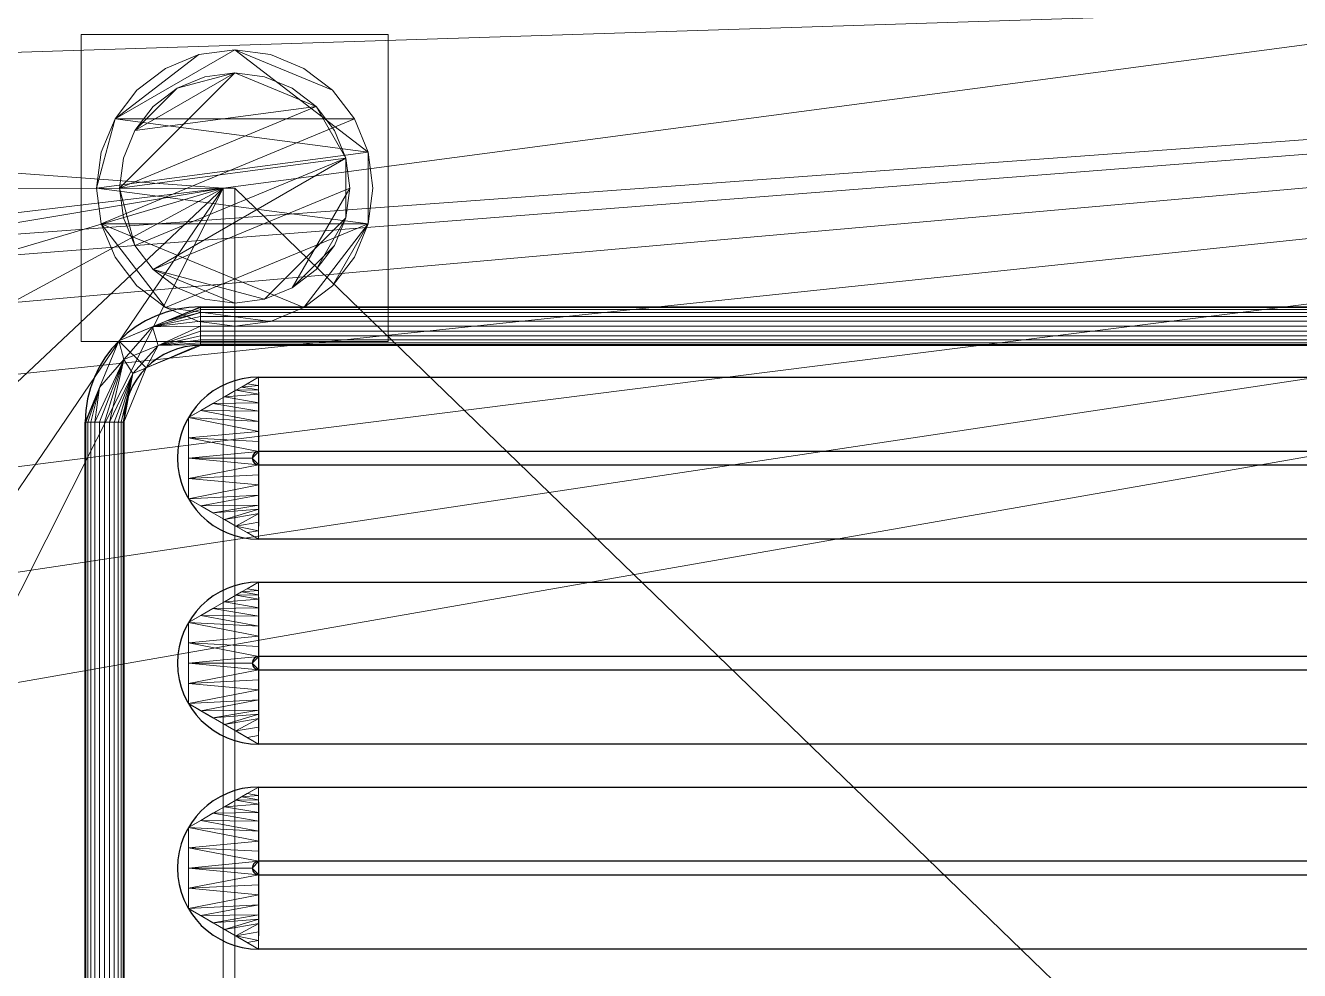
# Model space of a CAD drawing. Header units: millimetres. Extents: x -1 to 1801, y -701 to 1.
# Drawn here: x 1137.2 to 1303.2, y -186.5 to -63.3 of the extents above; entities that cross this region are included whole.
import ezdxf

# ---------------------------------------------------------------- set-up
doc = ezdxf.new("R2010")
doc.units = ezdxf.units.MM
for name, color, linetype in [('IQ_200_3D', 1, 'Continuous'), ('IQ_204_2D', 7, 'Continuous'), ('IQ_204_3D', 7, 'Continuous')]:
    doc.layers.add(name, color=color, linetype=linetype)

msp = doc.modelspace()

# ---------------------------------------------------------------- linework, layer by layer
at = {"layer": 'IQ_204_2D'}
for p, q in [((1160.04, -100), (1734, -100)), ((1734, -105), (1160.04, -105)), ((1167.62, -109.14), (1726.52, -109.14)), ((1145.04, -605), (1145.04, -115)), ((1150.04, -115), (1150.04, -605)), ((1726.56, -118.82), (1167.66, -118.82)), ((1167.66, -120.58), (1726.56, -120.58)), ((1726.52, -130.26), (1167.62, -130.26)), ((1167.62, -135.84), (1726.52, -135.84)), ((1726.56, -145.52), (1167.66, -145.52)), ((1167.66, -147.28), (1726.56, -147.28)), ((1726.52, -156.96), (1167.62, -156.96)), ((1167.62, -162.54), (1726.52, -162.54)), ((1726.56, -172.22), (1167.66, -172.22)), ((1167.66, -173.98), (1726.56, -173.98)), ((1726.52, -183.66), (1167.62, -183.66))]:
    msp.add_line(p, q, dxfattribs=at)
for centre, radius, end in [((1160.04, -115), 15, 180), ((1160.04, -115), 10, 180), ((1167.62, -119.7), 10.56, 270), ((1167.66, -119.7), 0.877, 270), ((1167.62, -146.4), 10.56, 270), ((1167.66, -146.4), 0.877, 270), ((1167.62, -173.1), 10.56, 270), ((1167.66, -173.1), 0.877, 270)]:
    msp.add_arc(centre, radius, 90, end, dxfattribs=at)

# ---------------------------------------------------------------- meshes
at = {"layer": 'IQ_200_3D', "lineweight": 18}
mesh = msp.add_polyface(dxfattribs=at)
corners = [(1800, 0, 850), (1800, -700, 850), (0, -700, 850), (0, 0, 850), (580, -550, 850), (580, -150, 850), (578.13, -135.76, 850), (572.63, -122.5, 850), (563.89, -111.11, 850), (552.5, -102.37, 850), (539.24, -96.87, 850), (525, -95, 850), (125, -95, 850), (110.76, -96.87, 850), (97.5, -102.37, 850), (86.11, -111.11, 850), (77.37, -122.5, 850), (71.87, -135.76, 850), (70, -150, 850), (70, -550, 850), (71.87, -564.24, 850), (77.37, -577.5, 850), (86.11, -588.89, 850), (97.5, -597.63, 850), (110.76, -603.13, 850), (125, -605, 850), (525, -605, 850), (539.24, -603.13, 850), (552.5, -597.63, 850), (563.89, -588.89, 850), (572.63, -577.5, 850), (578.13, -564.24, 850), (675, -95, 850), (660.76, -96.87, 850), (647.5, -102.37, 850), (636.11, -111.11, 850), (627.37, -122.5, 850), (621.87, -135.76, 850), (620, -150, 850), (620, -550, 850), (621.87, -564.24, 850), (627.37, -577.5, 850), (636.11, -588.89, 850), (647.5, -597.63, 850), (660.76, -603.13, 850), (675, -605, 850), (1075, -605, 850), (1089.24, -603.13, 850), (1102.5, -597.63, 850), (1113.89, -588.89, 850), (1122.63, -577.5, 850), (1128.13, -564.24, 850), (1130, -550, 850), (1130, -150, 850), (1128.13, -135.76, 850), (1122.63, -122.5, 850), (1113.89, -111.11, 850), (1102.5, -102.37, 850), (1089.24, -96.87, 850), (1075, -95, 850), (616, -100, 850), (615.45, -95.86, 850), (613.86, -92, 850), (611.31, -88.69, 850), (608, -86.14, 850), (604.14, -84.55, 850), (600, -84, 850), (595.86, -84.55, 850), (592, -86.14, 850), (588.69, -88.69, 850), (586.14, -92, 850), (584.55, -95.86, 850), (584, -100, 850), (584.55, -104.14, 850), (586.14, -108, 850), (588.69, -111.31, 850), (592, -113.86, 850), (595.86, -115.45, 850), (600, -116, 850), (604.14, -115.45, 850), (608, -113.86, 850), (611.31, -111.31, 850), (613.86, -108, 850), (615.45, -104.14, 850), (35.5, -664.5, 850), (1164.5, -664.5, 850), (1164.5, -84.5, 850), (1163, -84.5, 850), (1163, -663, 850), (37, -663, 850), (37, -84.5, 850), (35.5, -84.5, 850)]
mesh.append_faces([[corners[k] for k in face] for face in [(48, 88, 47), (86, 1, 85), (40, 4, 39), (28, 44, 27), (25, 89, 24), (22, 89, 21), (16, 90, 15)]], dxfattribs={"vtx0": -1, "vtx1": -1})
mesh.append_faces([[corners[k] for k in face] for face in [(37, 6, 78, 79), (65, 87, 59, 32)]], dxfattribs={"vtx0": -1, "vtx1": -1, "vtx3": -1})
mesh.append_faces([[corners[k] for k in face] for face in [(85, 1, 2, 84), (88, 48, 49), (87, 54, 55), (27, 44, 45, 26), (87, 3, 0), (37, 79, 80), (36, 81, 82), (6, 77, 78), (89, 25, 26, 88), (19, 89, 90, 18), (89, 19, 20), (7, 75, 76), (9, 70, 71, 8), (8, 72, 73), (90, 17, 18), (8, 71, 72)]], dxfattribs={"vtx0": -1, "vtx2": -1})
mesh.append_faces([[corners[k] for k in face] for face in [(87, 65, 66, 3), (3, 66, 67, 11)]], dxfattribs={"vtx0": -1, "vtx2": -1, "vtx3": -1})
mesh.append_faces([[corners[k] for k in face] for face in [(51, 52, 88), (49, 50, 88), (50, 51, 88), (53, 54, 87), (46, 47, 88), (56, 57, 87), (57, 58, 87), (58, 59, 87), (55, 56, 87), (60, 61, 35), (62, 63, 34), (83, 60, 35), (23, 24, 89), (22, 23, 89), (20, 21, 89), (16, 17, 90), (73, 74, 8), (67, 68, 11), (14, 15, 90), (12, 13, 3), (11, 12, 3), (90, 91, 3)]], dxfattribs={"vtx1": -1, "vtx2": -1})
mesh.append_faces([[corners[k] for k in face] for face in [(45, 46, 88, 26), (13, 14, 90, 3)]], dxfattribs={"vtx1": -1, "vtx2": -1, "vtx3": -1})
mesh.append_faces([[corners[k] for k in face] for face in [(52, 53, 87, 88), (43, 44, 28, 29), (42, 43, 29, 30), (40, 41, 31, 4), (37, 38, 5, 6), (36, 37, 80, 81), (41, 42, 30, 31), (34, 35, 61, 62), (86, 87, 0, 1), (32, 33, 64, 65), (33, 34, 63, 64), (82, 83, 35, 36), (38, 39, 4, 5), (6, 7, 76, 77), (91, 84, 2, 3), (74, 75, 7, 8), (69, 70, 9, 10), (68, 69, 10, 11)]], dxfattribs={"vtx1": -1, "vtx3": -1})
mesh = msp.add_polyface(dxfattribs=at)
corners = [(1800, -700, 900), (1800, -23, 900), (0, -23, 900), (0, -700, 900), (90, -35.11, 900), (1710, -35.11, 900), (1729.38, -37.66, 900), (1747.44, -45.15, 900), (1762.95, -57.05, 900), (1774.85, -72.56, 900), (1782.34, -90.62, 900), (1784.89, -110, 900), (1784.89, -610, 900), (1782.34, -629.38, 900), (1774.85, -647.44, 900), (1762.95, -662.95, 900), (1747.44, -674.85, 900), (1729.38, -682.34, 900), (1710, -684.89, 900), (90, -684.89, 900), (70.62, -682.34, 900), (52.56, -674.85, 900), (37.05, -662.95, 900), (25.15, -647.44, 900), (17.66, -629.38, 900), (15.11, -610, 900), (15.11, -110, 900), (17.66, -90.62, 900), (25.15, -72.56, 900), (37.05, -57.05, 900), (52.56, -45.15, 900), (70.62, -37.66, 900)]
mesh.append_faces([[corners[k] for k in face] for face in [(9, 1, 8), (14, 0, 13), (31, 2, 30), (28, 2, 27), (21, 3, 20), (23, 3, 22)]], dxfattribs={"vtx0": -1, "vtx1": -1})
mesh.append_faces([[corners[k] for k in face] for face in [(1, 9, 10), (1, 11, 12, 0), (0, 14, 15), (2, 31, 4, 1), (2, 28, 29), (3, 23, 24)]], dxfattribs={"vtx0": -1, "vtx2": -1})
mesh.append_faces([[corners[k] for k in face] for face in [(0, 17, 18, 19)]], dxfattribs={"vtx0": -1, "vtx3": -1})
mesh.append_faces([[corners[k] for k in face] for face in [(10, 11, 1), (5, 6, 1, 4), (7, 8, 1), (6, 7, 1), (12, 13, 0), (15, 16, 0), (16, 17, 0), (29, 30, 2), (26, 27, 2), (21, 22, 3), (24, 25, 3)]], dxfattribs={"vtx1": -1, "vtx2": -1})
mesh.append_faces([[corners[k] for k in face] for face in [(25, 26, 2, 3), (19, 20, 3, 0)]], dxfattribs={"vtx1": -1, "vtx3": -1})
mesh = msp.add_polyface(dxfattribs=at)
corners = [(1710, -48.39, 890), (90, -48.39, 890), (66.42, -53.08, 890), (46.44, -66.44, 890), (33.08, -86.42, 890), (28.39, -110, 890), (28.39, -610, 890), (33.08, -633.58, 890), (46.44, -653.56, 890), (66.42, -666.92, 890), (90, -671.61, 890), (1710, -671.61, 890), (1733.58, -666.92, 890), (1753.56, -653.56, 890), (1766.92, -633.58, 890), (1771.61, -610, 890), (1771.61, -110, 890), (1766.92, -86.42, 890), (1753.56, -66.44, 890), (1733.58, -53.08, 890), (580, -150, 890), (580, -550, 890), (578.13, -564.24, 890), (572.63, -577.5, 890), (563.89, -588.89, 890), (552.5, -597.63, 890), (539.24, -603.13, 890), (525, -605, 890), (125, -605, 890), (110.76, -603.13, 890), (97.5, -597.63, 890), (86.11, -588.89, 890), (77.37, -577.5, 890), (71.87, -564.24, 890), (70, -550, 890), (70, -150, 890), (71.87, -135.76, 890), (77.37, -122.5, 890), (86.11, -111.11, 890), (97.5, -102.37, 890), (110.76, -96.87, 890), (125, -95, 890), (525, -95, 890), (539.24, -96.87, 890), (552.5, -102.37, 890), (563.89, -111.11, 890), (572.63, -122.5, 890), (578.13, -135.76, 890), (620, -150, 890), (621.87, -135.76, 890), (627.37, -122.5, 890), (636.11, -111.11, 890), (647.5, -102.37, 890), (660.76, -96.87, 890), (675, -95, 890), (1075, -95, 890), (1089.24, -96.87, 890), (1102.5, -102.37, 890), (1113.89, -111.11, 890), (1122.63, -122.5, 890), (1128.13, -135.76, 890), (1130, -150, 890), (1130, -550, 890), (1128.13, -564.24, 890), (1122.63, -577.5, 890), (1113.89, -588.89, 890), (1102.5, -597.63, 890), (1089.24, -603.13, 890), (1075, -605, 890), (675, -605, 890), (660.76, -603.13, 890), (647.5, -597.63, 890), (636.11, -588.89, 890), (627.37, -577.5, 890), (621.87, -564.24, 890), (620, -550, 890), (584, -100, 890), (584.55, -95.86, 890), (586.14, -92, 890), (588.69, -88.69, 890), (592, -86.14, 890), (595.86, -84.55, 890), (600, -84, 890), (604.14, -84.55, 890), (608, -86.14, 890), (611.31, -88.69, 890), (613.86, -92, 890), (615.45, -95.86, 890), (616, -100, 890), (615.45, -104.14, 890), (613.86, -108, 890), (611.31, -111.31, 890), (608, -113.86, 890), (604.14, -115.45, 890), (600, -116, 890), (595.86, -115.45, 890), (592, -113.86, 890), (588.69, -111.31, 890), (586.14, -108, 890), (584.55, -104.14, 890)]
mesh.append_faces([[corners[k] for k in face] for face in [(66, 11, 65), (65, 11, 64), (16, 62, 15), (63, 11, 62), (74, 22, 73), (58, 0, 57), (0, 16, 19), (87, 52, 86), (33, 6, 32), (97, 46, 96), (77, 45, 76)]], dxfattribs={"vtx0": -1, "vtx1": -1})
mesh.append_faces([[corners[k] for k in face] for face in [(94, 47, 49, 93)]], dxfattribs={"vtx0": -1, "vtx1": -1, "vtx2": -1})
mesh.append_faces([[corners[k] for k in face] for face in [(15, 62, 11, 12), (55, 0, 82, 83)]], dxfattribs={"vtx0": -1, "vtx1": -1, "vtx3": -1})
mesh.append_faces([[corners[k] for k in face] for face in [(11, 63, 64), (11, 66, 67), (11, 67, 68), (23, 72, 73, 22), (20, 48, 49, 47), (92, 49, 50, 91), (0, 58, 59), (0, 55, 56), (51, 88, 89), (21, 75, 48, 20), (10, 28, 29), (96, 46, 47, 95), (72, 23, 24), (30, 9, 10, 29), (7, 30, 31, 6), (6, 31, 32), (6, 33, 34), (5, 35, 36), (5, 36, 37, 4), (45, 99, 76), (44, 78, 79), (2, 38, 39, 1), (4, 37, 38), (1, 40, 41), (1, 41, 42), (1, 39, 40)]], dxfattribs={"vtx0": -1, "vtx2": -1})
mesh.append_faces([[corners[k] for k in face] for face in [(0, 61, 62, 16)]], dxfattribs={"vtx0": -1, "vtx2": -1, "vtx3": -1})
mesh.append_faces([[corners[k] for k in face] for face in [(38, 2, 3, 4)]], dxfattribs={"vtx0": -1, "vtx3": -1})
mesh.append_faces([[corners[k] for k in face] for face in [(60, 61, 0), (59, 60, 0), (56, 57, 0), (89, 90, 51), (92, 93, 49), (94, 95, 47), (8, 9, 30, 7), (97, 98, 46), (0, 1, 82)]], dxfattribs={"vtx1": -1, "vtx2": -1})
mesh.append_faces([[corners[k] for k in face] for face in [(27, 28, 10, 69), (81, 82, 1, 42)]], dxfattribs={"vtx1": -1, "vtx2": -1, "vtx3": -1})
mesh.append_faces([[corners[k] for k in face] for face in [(69, 70, 26, 27), (70, 71, 25, 26), (68, 69, 10, 11), (74, 75, 21, 22), (71, 72, 24, 25), (52, 53, 85, 86), (54, 55, 83, 84), (53, 54, 84, 85), (50, 51, 90, 91), (87, 88, 51, 52), (34, 35, 5, 6), (98, 99, 45, 46), (80, 81, 42, 43), (77, 78, 44, 45), (79, 80, 43, 44)]], dxfattribs={"vtx1": -1, "vtx3": -1})
mesh.append_faces([[corners[k] for k in face] for face in [(13, 14, 15, 12)]], dxfattribs={"vtx2": -1})
mesh.append_faces([[corners[k] for k in face] for face in [(16, 17, 18, 19)]], dxfattribs={"vtx3": -1})
mesh = msp.add_polyface(dxfattribs=at)
corners = [(1144.5, -64.5, 850), (1144.5, -104.5, 850), (1184.5, -104.5, 850), (1184.5, -64.5, 850)]
mesh.append_faces([[corners[k] for k in face] for face in [(0, 1, 2, 3)]])
mesh = msp.add_polyface(dxfattribs=at)
corners = [(1184.5, -104.5, 75), (1144.5, -104.5, 75), (1144.5, -64.5, 75), (1184.5, -64.5, 75)]
mesh.append_faces([[corners[k] for k in face] for face in [(0, 1, 2, 3)]])
mesh = msp.add_polyface(dxfattribs=at)
corners = [(1184.5, -64.5, 850), (1184.5, -64.5, 75), (1144.5, -64.5, 75), (1144.5, -64.5, 850)]
mesh.append_faces([[corners[k] for k in face] for face in [(0, 1, 2, 3)]])
mesh = msp.add_polyface(dxfattribs=at)
corners = [(1144.5, -64.5, 850), (1144.5, -64.5, 75), (1144.5, -104.5, 75), (1144.5, -104.5, 850)]
mesh.append_faces([[corners[k] for k in face] for face in [(0, 1, 2, 3)]])
mesh = msp.add_polyface(dxfattribs=at)
corners = [(1184.5, -104.5, 850), (1184.5, -104.5, 75), (1184.5, -64.5, 75), (1184.5, -64.5, 850)]
mesh.append_faces([[corners[k] for k in face] for face in [(0, 1, 2, 3)]])
mesh = msp.add_polyface(dxfattribs=at)
corners = [(1146.5, -84.5, 5), (1147.11, -89.16, 5), (1148.91, -93.5, 5), (1151.77, -97.23, 5), (1155.5, -100.09, 5), (1159.84, -101.89, 5), (1164.5, -102.5, 5), (1169.16, -101.89, 5), (1173.5, -100.09, 5), (1177.23, -97.23, 5), (1180.09, -93.5, 5), (1181.89, -89.16, 5), (1182.5, -84.5, 5), (1181.89, -79.84, 5), (1180.09, -75.5, 5), (1177.23, -71.77, 5), (1173.5, -68.91, 5), (1169.16, -67.11, 5), (1164.5, -66.5, 5), (1159.84, -67.11, 5), (1155.5, -68.91, 5), (1151.77, -71.77, 5), (1148.91, -75.5, 5), (1147.11, -79.84, 5)]
mesh.append_faces([[corners[k] for k in face] for face in [(11, 8, 9, 10)]], dxfattribs={"vtx0": -1})
mesh.append_faces([[corners[k] for k in face] for face in [(4, 7, 8, 11), (11, 0, 1, 4), (13, 18, 19, 22)]], dxfattribs={"vtx0": -1, "vtx2": -1, "vtx3": -1})
mesh.append_faces([[corners[k] for k in face] for face in [(0, 11, 12, 13)]], dxfattribs={"vtx0": -1, "vtx3": -1})
mesh.append_faces([[corners[k] for k in face] for face in [(2, 3, 4, 1), (16, 17, 18, 15)]], dxfattribs={"vtx2": -1})
mesh.append_faces([[corners[k] for k in face] for face in [(13, 14, 15, 18), (22, 23, 0, 13)]], dxfattribs={"vtx2": -1, "vtx3": -1})
mesh.append_faces([[corners[k] for k in face] for face in [(4, 5, 6, 7), (19, 20, 21, 22)]], dxfattribs={"vtx3": -1})
mesh = msp.add_polyface(dxfattribs=at)
corners = [(1146.5, -84.5, 0), (1147.11, -79.84, 0), (1148.91, -75.5, 0), (1151.77, -71.77, 0), (1155.5, -68.91, 0), (1159.84, -67.11, 0), (1164.5, -66.5, 0), (1169.16, -67.11, 0), (1173.5, -68.91, 0), (1177.23, -71.77, 0), (1180.09, -75.5, 0), (1181.89, -79.84, 0), (1182.5, -84.5, 0), (1181.89, -89.16, 0), (1180.09, -93.5, 0), (1177.23, -97.23, 0), (1173.5, -100.09, 0), (1169.16, -101.89, 0), (1164.5, -102.5, 0), (1159.84, -101.89, 0), (1155.5, -100.09, 0), (1151.77, -97.23, 0), (1148.91, -93.5, 0), (1147.11, -89.16, 0)]
mesh.append_faces([[corners[k] for k in face] for face in [(2, 0, 1), (15, 13, 14), (13, 11, 12)]], dxfattribs={"vtx0": -1})
mesh.append_faces([[corners[k] for k in face] for face in [(16, 23, 13, 15)]], dxfattribs={"vtx0": -1, "vtx1": -1, "vtx2": -1})
mesh.append_faces([[corners[k] for k in face] for face in [(2, 10, 23, 0)]], dxfattribs={"vtx0": -1, "vtx1": -1, "vtx3": -1})
mesh.append_faces([[corners[k] for k in face] for face in [(2, 5, 6)]], dxfattribs={"vtx0": -1, "vtx2": -1})
mesh.append_faces([[corners[k] for k in face] for face in [(23, 10, 11, 13), (23, 16, 17, 20)]], dxfattribs={"vtx0": -1, "vtx2": -1, "vtx3": -1})
mesh.append_faces([[corners[k] for k in face] for face in [(9, 10, 2, 6)]], dxfattribs={"vtx1": -1, "vtx2": -1, "vtx3": -1})
mesh.append_faces([[corners[k] for k in face] for face in [(3, 4, 5, 2), (18, 19, 20, 17)]], dxfattribs={"vtx2": -1})
mesh.append_faces([[corners[k] for k in face] for face in [(6, 7, 8, 9), (20, 21, 22, 23)]], dxfattribs={"vtx3": -1})
mesh = msp.add_polyface(dxfattribs=at)
corners = [(1146.5, -84.5, 5), (1147.11, -79.84, 5), (1148.91, -75.5, 5), (1151.77, -71.77, 5), (1155.5, -68.91, 5), (1159.84, -67.11, 5), (1164.5, -66.5, 5), (1169.16, -67.11, 5), (1173.5, -68.91, 5), (1177.23, -71.77, 5), (1180.09, -75.5, 5), (1181.89, -79.84, 5), (1182.5, -84.5, 5), (1182.5, -84.5, 0), (1181.89, -79.84, 0), (1180.09, -75.5, 0), (1177.23, -71.77, 0), (1173.5, -68.91, 0), (1169.16, -67.11, 0), (1164.5, -66.5, 0), (1159.84, -67.11, 0), (1155.5, -68.91, 0), (1151.77, -71.77, 0), (1148.91, -75.5, 0), (1147.11, -79.84, 0), (1146.5, -84.5, 0)]
mesh.append_faces([[corners[k] for k in face] for face in [(13, 14, 11, 12), (0, 1, 24, 25)]], dxfattribs={"vtx1": -1})
mesh.append_faces([[corners[k] for k in face] for face in [(14, 15, 10, 11), (16, 17, 8, 9), (15, 16, 9, 10), (17, 18, 7, 8), (6, 7, 18, 19), (19, 20, 5, 6), (20, 21, 4, 5), (22, 23, 2, 3), (21, 22, 3, 4), (23, 24, 1, 2)]], dxfattribs={"vtx1": -1, "vtx3": -1})
mesh = msp.add_polyface(dxfattribs=at)
corners = [(1149.5, -84.5, 75), (1150.01, -88.38, 75), (1151.51, -92, 75), (1153.89, -95.11, 75), (1157, -97.49, 75), (1160.62, -98.99, 75), (1164.5, -99.5, 75), (1168.38, -98.99, 75), (1172, -97.49, 75), (1175.11, -95.11, 75), (1177.49, -92, 75), (1178.99, -88.38, 75), (1179.5, -84.5, 75), (1178.99, -80.62, 75), (1177.49, -77, 75), (1175.11, -73.89, 75), (1172, -71.51, 75), (1168.38, -70.01, 75), (1164.5, -69.5, 75), (1160.62, -70.01, 75), (1157, -71.51, 75), (1153.89, -73.89, 75), (1151.51, -77, 75), (1150.01, -80.62, 75)]
mesh.append_faces([[corners[k] for k in face] for face in [(10, 8, 9), (22, 20, 21)]], dxfattribs={"vtx0": -1})
mesh.append_faces([[corners[k] for k in face] for face in [(7, 3, 6)]], dxfattribs={"vtx0": -1, "vtx1": -1})
mesh.append_faces([[corners[k] for k in face] for face in [(22, 15, 18, 20)]], dxfattribs={"vtx0": -1, "vtx1": -1, "vtx2": -1, "vtx3": -1})
mesh.append_faces([[corners[k] for k in face] for face in [(13, 2, 3, 12)]], dxfattribs={"vtx0": -1, "vtx2": -1})
mesh.append_faces([[corners[k] for k in face] for face in [(3, 7, 8, 12)]], dxfattribs={"vtx0": -1, "vtx2": -1, "vtx3": -1})
mesh.append_faces([[corners[k] for k in face] for face in [(17, 18, 15, 16), (19, 20, 18)]], dxfattribs={"vtx1": -1})
mesh.append_faces([[corners[k] for k in face] for face in [(11, 12, 8, 10)]], dxfattribs={"vtx1": -1, "vtx2": -1})
mesh.append_faces([[corners[k] for k in face] for face in [(4, 5, 6, 3)]], dxfattribs={"vtx2": -1})
mesh.append_faces([[corners[k] for k in face] for face in [(0, 1, 2, 13), (13, 14, 15, 0), (22, 23, 0, 15)]], dxfattribs={"vtx2": -1, "vtx3": -1})
mesh = msp.add_polyface(dxfattribs=at)
corners = [(1149.5, -84.5, 5), (1150.01, -80.62, 5), (1151.51, -77, 5), (1153.89, -73.89, 5), (1157, -71.51, 5), (1160.62, -70.01, 5), (1164.5, -69.5, 5), (1168.38, -70.01, 5), (1172, -71.51, 5), (1175.11, -73.89, 5), (1177.49, -77, 5), (1178.99, -80.62, 5), (1179.5, -84.5, 5), (1178.99, -88.38, 5), (1177.49, -92, 5), (1175.11, -95.11, 5), (1172, -97.49, 5), (1168.38, -98.99, 5), (1164.5, -99.5, 5), (1160.62, -98.99, 5), (1157, -97.49, 5), (1153.89, -95.11, 5), (1151.51, -92, 5), (1150.01, -88.38, 5)]
mesh.append_faces([[corners[k] for k in face] for face in [(9, 6, 7, 8), (4, 2, 3), (15, 13, 14)]], dxfattribs={"vtx0": -1})
mesh.append_faces([[corners[k] for k in face] for face in [(18, 21, 17)]], dxfattribs={"vtx0": -1, "vtx1": -1})
mesh.append_faces([[corners[k] for k in face] for face in [(22, 0, 11, 21)]], dxfattribs={"vtx0": -1, "vtx1": -1, "vtx2": -1})
mesh.append_faces([[corners[k] for k in face] for face in [(0, 6, 9, 11), (21, 11, 13, 17)]], dxfattribs={"vtx0": -1, "vtx1": -1, "vtx2": -1, "vtx3": -1})
mesh.append_faces([[corners[k] for k in face] for face in [(23, 0, 22), (12, 13, 11)]], dxfattribs={"vtx1": -1})
mesh.append_faces([[corners[k] for k in face] for face in [(16, 17, 13, 15)]], dxfattribs={"vtx1": -1, "vtx2": -1})
mesh.append_faces([[corners[k] for k in face] for face in [(9, 10, 11)]], dxfattribs={"vtx2": -1})
mesh.append_faces([[corners[k] for k in face] for face in [(4, 5, 6, 2), (0, 1, 2, 6)]], dxfattribs={"vtx2": -1, "vtx3": -1})
mesh.append_faces([[corners[k] for k in face] for face in [(18, 19, 20, 21)]], dxfattribs={"vtx3": -1})
mesh = msp.add_polyface(dxfattribs=at)
corners = [(1149.5, -84.5, 75), (1150.01, -80.62, 75), (1151.51, -77, 75), (1153.89, -73.89, 75), (1157, -71.51, 75), (1160.62, -70.01, 75), (1164.5, -69.5, 75), (1168.38, -70.01, 75), (1172, -71.51, 75), (1175.11, -73.89, 75), (1177.49, -77, 75), (1178.99, -80.62, 75), (1179.5, -84.5, 75), (1179.5, -84.5, 5), (1178.99, -80.62, 5), (1177.49, -77, 5), (1175.11, -73.89, 5), (1172, -71.51, 5), (1168.38, -70.01, 5), (1164.5, -69.5, 5), (1160.62, -70.01, 5), (1157, -71.51, 5), (1153.89, -73.89, 5), (1151.51, -77, 5), (1150.01, -80.62, 5), (1149.5, -84.5, 5)]
mesh.append_faces([[corners[k] for k in face] for face in [(1, 24, 25, 0)]], dxfattribs={"vtx0": -1})
mesh.append_faces([[corners[k] for k in face] for face in [(8, 17, 18, 7), (9, 16, 17, 8), (7, 18, 19, 6), (15, 10, 11, 14), (5, 20, 21, 4), (4, 21, 22, 3), (2, 23, 24, 1), (3, 22, 23, 2), (20, 5, 6, 19)]], dxfattribs={"vtx0": -1, "vtx2": -1})
mesh.append_faces([[corners[k] for k in face] for face in [(13, 14, 11, 12)]], dxfattribs={"vtx1": -1})
mesh.append_faces([[corners[k] for k in face] for face in [(9, 10, 15, 16)]], dxfattribs={"vtx1": -1, "vtx3": -1})
mesh = msp.add_polyface(dxfattribs=at)
corners = [(35.5, -664.5, 600), (35.5, -84.5, 600), (37, -84.5, 600), (37, -663, 600), (1163, -663, 600), (1163, -84.5, 600), (1164.5, -84.5, 600), (1164.5, -664.5, 600)]
mesh.append_faces([[corners[k] for k in face] for face in [(3, 0, 1, 2)]], dxfattribs={"vtx0": -1})
mesh.append_faces([[corners[k] for k in face] for face in [(6, 7, 4, 5)]], dxfattribs={"vtx1": -1})
mesh.append_faces([[corners[k] for k in face] for face in [(3, 4, 7, 0)]], dxfattribs={"vtx1": -1, "vtx3": -1})
mesh = msp.add_polyface(dxfattribs=at)
corners = [(1182.5, -84.5, 5), (1181.89, -89.16, 5), (1180.09, -93.5, 5), (1177.23, -97.23, 5), (1173.5, -100.09, 5), (1169.16, -101.89, 5), (1164.5, -102.5, 5), (1159.84, -101.89, 5), (1155.5, -100.09, 5), (1151.77, -97.23, 5), (1148.91, -93.5, 5), (1147.11, -89.16, 5), (1146.5, -84.5, 5), (1146.5, -84.5, 0), (1147.11, -89.16, 0), (1148.91, -93.5, 0), (1151.77, -97.23, 0), (1155.5, -100.09, 0), (1159.84, -101.89, 0), (1164.5, -102.5, 0), (1169.16, -101.89, 0), (1173.5, -100.09, 0), (1177.23, -97.23, 0), (1180.09, -93.5, 0), (1181.89, -89.16, 0), (1182.5, -84.5, 0)]
mesh.append_faces([[corners[k] for k in face] for face in [(13, 14, 11, 12), (0, 1, 24, 25)]], dxfattribs={"vtx1": -1})
mesh.append_faces([[corners[k] for k in face] for face in [(14, 15, 10, 11), (16, 17, 8, 9), (15, 16, 9, 10), (17, 18, 7, 8), (6, 7, 18, 19), (19, 20, 5, 6), (20, 21, 4, 5), (22, 23, 2, 3), (21, 22, 3, 4), (23, 24, 1, 2)]], dxfattribs={"vtx1": -1, "vtx3": -1})
mesh = msp.add_polyface(dxfattribs=at)
corners = [(1179.5, -84.5, 75), (1178.99, -88.38, 75), (1177.49, -92, 75), (1175.11, -95.11, 75), (1172, -97.49, 75), (1168.38, -98.99, 75), (1164.5, -99.5, 75), (1160.62, -98.99, 75), (1157, -97.49, 75), (1153.89, -95.11, 75), (1151.51, -92, 75), (1150.01, -88.38, 75), (1149.5, -84.5, 75), (1149.5, -84.5, 5), (1150.01, -88.38, 5), (1151.51, -92, 5), (1153.89, -95.11, 5), (1157, -97.49, 5), (1160.62, -98.99, 5), (1164.5, -99.5, 5), (1168.38, -98.99, 5), (1172, -97.49, 5), (1175.11, -95.11, 5), (1177.49, -92, 5), (1178.99, -88.38, 5), (1179.5, -84.5, 5)]
mesh.append_faces([[corners[k] for k in face] for face in [(1, 24, 25, 0)]], dxfattribs={"vtx0": -1})
mesh.append_faces([[corners[k] for k in face] for face in [(11, 14, 15, 10), (10, 15, 16, 9), (8, 17, 18, 7), (9, 16, 17, 8), (7, 18, 19, 6), (5, 20, 21, 4), (4, 21, 22, 3), (2, 23, 24, 1), (3, 22, 23, 2), (20, 5, 6, 19)]], dxfattribs={"vtx0": -1, "vtx2": -1})
mesh.append_faces([[corners[k] for k in face] for face in [(12, 13, 14, 11)]], dxfattribs={"vtx2": -1})
mesh = msp.add_polyface(dxfattribs=at)
corners = [(1163, -84.5, 600), (1163, -84.5, 850), (1164.5, -84.5, 850), (1164.5, -84.5, 600)]
mesh.append_faces([[corners[k] for k in face] for face in [(0, 1, 2, 3)]])
mesh = msp.add_polyface(dxfattribs=at)
corners = [(1163, -663, 600), (1163, -663, 850), (1163, -84.5, 850), (1163, -84.5, 600)]
mesh.append_faces([[corners[k] for k in face] for face in [(0, 1, 2, 3)]])
mesh = msp.add_polyface(dxfattribs=at)
corners = [(1164.5, -84.5, 600), (1164.5, -84.5, 850), (1164.5, -664.5, 850), (1164.5, -664.5, 600)]
mesh.append_faces([[corners[k] for k in face] for face in [(0, 1, 2, 3)]])
mesh = msp.add_polyface(dxfattribs=at)
corners = [(1144.5, -104.5, 850), (1144.5, -104.5, 75), (1184.5, -104.5, 75), (1184.5, -104.5, 850)]
mesh.append_faces([[corners[k] for k in face] for face in [(0, 1, 2, 3)]])
at = {"layer": 'IQ_204_3D', "lineweight": 18}
mesh = msp.add_polyface(dxfattribs=at)
corners = [(1160.04, -100, 890), (1149.43, -104.39, 890), (1145.04, -115, 890), (1145.13, -115, 890.65), (1145.38, -115, 891.25), (1145.77, -115, 891.77), (1146.29, -115, 892.17), (1146.89, -115, 892.41), (1147.54, -115, 892.5), (1148.19, -115, 892.41), (1148.79, -115, 892.17), (1149.31, -115, 891.77), (1149.71, -115, 891.25), (1149.96, -115, 890.65), (1150.04, -115, 890), (1152.97, -107.93, 890), (1160.04, -105, 890), (1160.04, -104.91, 890.65), (1160.04, -104.67, 891.25), (1160.04, -104.27, 891.77), (1160.04, -103.75, 892.17), (1160.04, -103.15, 892.41), (1160.04, -102.5, 892.5), (1160.04, -101.85, 892.41), (1160.04, -101.25, 892.17), (1160.04, -100.73, 891.77), (1160.04, -100.33, 891.25), (1160.04, -100.09, 890.65), (1155.54, -101.86, 890), (1146.91, -110.5, 890), (1150.07, -106.83, 892.47), (1153.8, -102.57, 892.06), (1154.52, -105.03, 892.24), (1151.25, -108.67, 891.86)]
mesh.append_faces([[corners[k] for k in face] for face in [(29, 30, 1), (14, 33, 13), (7, 30, 6), (8, 30, 7), (22, 32, 21), (13, 33, 12), (25, 31, 24), (1, 31, 28), (4, 29, 3)]], dxfattribs={"vtx0": -1, "vtx1": -1})
mesh.append_faces([[corners[k] for k in face] for face in [(33, 15, 32), (29, 6, 30), (31, 30, 32), (32, 15, 17), (33, 32, 30), (31, 25, 28), (30, 31, 1), (30, 9, 33), (22, 31, 32)]], dxfattribs={"vtx0": -1, "vtx1": -1, "vtx2": -1})
mesh.append_faces([[corners[k] for k in face] for face in [(30, 8, 9), (33, 10, 11), (29, 5, 6), (31, 22, 23), (33, 9, 10), (28, 25, 26)]], dxfattribs={"vtx0": -1, "vtx2": -1})
mesh.append_faces([[corners[k] for k in face] for face in [(11, 12, 33), (4, 5, 29), (14, 15, 33), (17, 18, 32), (20, 21, 32), (18, 19, 32), (26, 27, 28), (19, 20, 32), (23, 24, 31)]], dxfattribs={"vtx1": -1, "vtx2": -1})
mesh.append_faces([[corners[k] for k in face] for face in [(29, 2, 3), (27, 0, 28), (15, 16, 17)]], dxfattribs={"vtx2": -1})
mesh = msp.add_polyface(dxfattribs=at)
corners = [(1145.04, -605, 890), (1145.04, -115, 890), (1149.43, -104.39, 890), (1160.04, -100, 890), (1734, -100, 890), (1744.61, -104.39, 890), (1749, -115, 890), (1749, -605, 890), (1744.61, -615.61, 890), (1734, -620, 890), (1160.04, -620, 890), (1149.43, -615.61, 890), (1734, -105, 890), (1160.04, -105, 890), (1152.97, -107.93, 890), (1150.04, -115, 890), (1150.04, -605, 890), (1152.97, -612.07, 890), (1160.04, -615, 890), (1734, -615, 890), (1741.07, -612.07, 890), (1744, -605, 890), (1744, -115, 890), (1741.07, -107.93, 890)]
mesh.append_faces([[corners[k] for k in face] for face in [(1, 15, 16, 0), (3, 13, 14, 2), (17, 11, 0, 16), (10, 18, 19, 9), (6, 22, 23, 5), (9, 19, 20, 8)]], dxfattribs={"vtx0": -1, "vtx2": -1})
mesh.append_faces([[corners[k] for k in face] for face in [(14, 15, 1, 2), (12, 13, 3, 4), (17, 18, 10, 11), (23, 12, 4, 5), (21, 22, 6, 7), (7, 8, 20, 21)]], dxfattribs={"vtx1": -1, "vtx3": -1})
mesh = msp.add_polyface(dxfattribs=at)
corners = [(1160.04, -100, 890), (1160.04, -100.09, 890.65), (1160.04, -100.33, 891.25), (1160.04, -100.73, 891.77), (1160.04, -101.25, 892.17), (1160.04, -101.85, 892.41), (1160.04, -102.5, 892.5), (1160.04, -103.15, 892.41), (1160.04, -103.75, 892.17), (1160.04, -104.27, 891.77), (1160.04, -104.67, 891.25), (1160.04, -104.91, 890.65), (1160.04, -105, 890), (1734, -105, 890), (1734, -104.91, 890.65), (1734, -104.67, 891.25), (1734, -104.27, 891.77), (1734, -103.75, 892.17), (1734, -103.15, 892.41), (1734, -102.5, 892.5), (1734, -101.85, 892.41), (1734, -101.25, 892.17), (1734, -100.73, 891.77), (1734, -100.33, 891.25), (1734, -100.09, 890.65), (1734, -100, 890)]
mesh.append_faces([[corners[k] for k in face] for face in [(13, 14, 11, 12)]], dxfattribs={"vtx1": -1})
mesh.append_faces([[corners[k] for k in face] for face in [(14, 15, 10, 11), (16, 17, 8, 9), (15, 16, 9, 10), (17, 18, 7, 8), (6, 7, 18, 19), (20, 21, 4, 5), (21, 22, 3, 4), (23, 24, 1, 2), (22, 23, 2, 3), (19, 20, 5, 6)]], dxfattribs={"vtx1": -1, "vtx3": -1})
mesh.append_faces([[corners[k] for k in face] for face in [(24, 25, 0, 1)]], dxfattribs={"vtx3": -1})
mesh = msp.add_polyface(dxfattribs=at)
corners = [(1167.62, -109.14, 890), (1726.52, -109.14, 890), (1735.66, -114.42, 890), (1735.66, -124.98, 890), (1726.52, -130.26, 890), (1167.62, -130.26, 890), (1158.47, -124.98, 890), (1158.47, -114.42, 890)]
mesh.append_faces([[corners[k] for k in face] for face in [(0, 5, 6, 7)]], dxfattribs={"vtx0": -1})
mesh.append_faces([[corners[k] for k in face] for face in [(0, 1, 4, 5)]], dxfattribs={"vtx1": -1, "vtx3": -1})
mesh.append_faces([[corners[k] for k in face] for face in [(2, 3, 4, 1)]], dxfattribs={"vtx2": -1})
mesh = msp.add_polyface(dxfattribs=at)
corners = [(1167.62, -109.14, 890), (1158.47, -114.42, 890), (1158.47, -124.98, 890), (1167.62, -130.26, 890), (1167.66, -120.58, 898), (1166.79, -119.7, 898), (1167.66, -118.82, 898), (1158.47, -119.7, 890), (1167.64, -125.81, 893.68), (1167.64, -113.59, 893.68), (1167.65, -123.19, 895.84), (1167.65, -116.21, 895.84), (1161.67, -126.83, 890), (1161.67, -112.57, 890), (1167.64, -114.9, 894.76), (1160.07, -113.5, 890), (1167.64, -124.5, 894.76), (1160.07, -125.9, 890), (1158.47, -122.34, 890), (1167.66, -121.88, 896.92), (1158.47, -117.06, 890), (1167.66, -117.52, 896.92), (1167.63, -128.03, 891.84), (1164.64, -128.54, 890), (1166.13, -129.4, 890), (1167.62, -129.15, 890.92), (1163.16, -127.69, 890), (1167.63, -126.92, 892.76), (1167.64, -126.36, 893.22), (1167.63, -111.37, 891.84), (1164.64, -110.86, 890), (1163.16, -111.71, 890), (1167.63, -112.48, 892.76), (1167.62, -110.25, 890.92), (1166.13, -110, 890), (1165.39, -110.43, 890), (1167.62, -110.81, 891.38)]
mesh.append_faces([[corners[k] for k in face] for face in [(6, 7, 5), (11, 20, 21), (5, 7, 4), (9, 15, 14), (10, 2, 16), (2, 10, 18), (7, 6, 20), (28, 26, 27), (23, 27, 26), (26, 28, 12), (13, 32, 31), (30, 36, 35)]], dxfattribs={"vtx0": -1, "vtx1": -1})
mesh.append_faces([[corners[k] for k in face] for face in [(1, 11, 14), (11, 1, 20), (4, 7, 18), (8, 17, 12), (17, 8, 16), (16, 2, 17), (18, 10, 19), (20, 6, 21), (12, 28, 8), (29, 30, 31), (33, 34, 35)]], dxfattribs={"vtx0": -1, "vtx2": -1})
mesh.append_faces([[corners[k] for k in face] for face in [(25, 22, 23), (15, 1, 14), (19, 4, 18), (32, 29, 31), (13, 15, 9), (23, 24, 25), (22, 27, 23), (36, 33, 35), (9, 32, 13), (29, 36, 30)]], dxfattribs={"vtx1": -1, "vtx2": -1})
mesh.append_faces([[corners[k] for k in face] for face in [(24, 3, 25), (33, 0, 34)]], dxfattribs={"vtx2": -1})
mesh = msp.add_polyface(dxfattribs=at)
corners = [(1167.62, -109.14, 890), (1167.66, -118.82, 898), (1726.56, -118.82, 898), (1726.52, -109.14, 890)]
mesh.append_faces([[corners[k] for k in face] for face in [(0, 1, 2, 3)]])
mesh = msp.add_polyface(dxfattribs=at)
corners = [(1145.04, -605, 890), (1145.13, -605, 890.65), (1145.38, -605, 891.25), (1145.77, -605, 891.77), (1146.29, -605, 892.17), (1146.89, -605, 892.41), (1147.54, -605, 892.5), (1148.19, -605, 892.41), (1148.79, -605, 892.17), (1149.31, -605, 891.77), (1149.71, -605, 891.25), (1149.96, -605, 890.65), (1150.04, -605, 890), (1150.04, -115, 890), (1149.96, -115, 890.65), (1149.71, -115, 891.25), (1149.31, -115, 891.77), (1148.79, -115, 892.17), (1148.19, -115, 892.41), (1147.54, -115, 892.5), (1146.89, -115, 892.41), (1146.29, -115, 892.17), (1145.77, -115, 891.77), (1145.38, -115, 891.25), (1145.13, -115, 890.65), (1145.04, -115, 890)]
mesh.append_faces([[corners[k] for k in face] for face in [(13, 14, 11, 12)]], dxfattribs={"vtx1": -1})
mesh.append_faces([[corners[k] for k in face] for face in [(14, 15, 10, 11), (16, 17, 8, 9), (15, 16, 9, 10), (17, 18, 7, 8), (6, 7, 18, 19), (20, 21, 4, 5), (21, 22, 3, 4), (23, 24, 1, 2), (22, 23, 2, 3), (19, 20, 5, 6)]], dxfattribs={"vtx1": -1, "vtx3": -1})
mesh.append_faces([[corners[k] for k in face] for face in [(24, 25, 0, 1)]], dxfattribs={"vtx3": -1})
mesh = msp.add_polyface(dxfattribs=at)
corners = [(1167.66, -118.82, 898), (1166.79, -119.7, 898), (1167.66, -120.58, 898), (1726.56, -120.58, 898), (1727.44, -119.7, 898), (1726.56, -118.82, 898)]
mesh.append_faces([[corners[k] for k in face] for face in [(4, 5, 3)]], dxfattribs={"vtx1": -1})
mesh.append_faces([[corners[k] for k in face] for face in [(2, 3, 5, 0)]], dxfattribs={"vtx1": -1, "vtx3": -1})
mesh.append_faces([[corners[k] for k in face] for face in [(0, 1, 2)]], dxfattribs={"vtx2": -1})
mesh = msp.add_polyface(dxfattribs=at)
corners = [(1726.52, -130.26, 890), (1726.56, -120.58, 898), (1167.66, -120.58, 898), (1167.62, -130.26, 890)]
mesh.append_faces([[corners[k] for k in face] for face in [(0, 1, 2, 3)]])
mesh = msp.add_polyface(dxfattribs=at)
corners = [(1167.62, -135.84, 890), (1726.52, -135.84, 890), (1735.66, -141.12, 890), (1735.66, -151.68, 890), (1726.52, -156.96, 890), (1167.62, -156.96, 890), (1158.47, -151.68, 890), (1158.47, -141.12, 890)]
mesh.append_faces([[corners[k] for k in face] for face in [(0, 5, 6, 7)]], dxfattribs={"vtx0": -1})
mesh.append_faces([[corners[k] for k in face] for face in [(0, 1, 4, 5)]], dxfattribs={"vtx1": -1, "vtx3": -1})
mesh.append_faces([[corners[k] for k in face] for face in [(2, 3, 4, 1)]], dxfattribs={"vtx2": -1})
mesh = msp.add_polyface(dxfattribs=at)
corners = [(1167.62, -135.84, 890), (1158.47, -141.12, 890), (1158.47, -151.68, 890), (1167.62, -156.96, 890), (1167.66, -147.28, 898), (1166.79, -146.4, 898), (1167.66, -145.52, 898), (1158.47, -146.4, 890), (1167.64, -152.51, 893.68), (1167.64, -140.29, 893.68), (1167.65, -149.89, 895.84), (1167.65, -142.91, 895.84), (1161.67, -153.53, 890), (1161.67, -139.27, 890), (1167.64, -141.6, 894.76), (1160.07, -140.2, 890), (1167.64, -151.2, 894.76), (1160.07, -152.6, 890), (1158.47, -149.04, 890), (1167.66, -148.58, 896.92), (1158.47, -143.76, 890), (1167.66, -144.22, 896.92), (1167.63, -154.73, 891.84), (1164.64, -155.24, 890), (1166.13, -156.1, 890), (1167.62, -155.85, 890.92), (1163.16, -154.39, 890), (1167.63, -153.62, 892.76), (1167.64, -153.06, 893.22), (1167.63, -138.07, 891.84), (1164.64, -137.56, 890), (1163.16, -138.41, 890), (1167.63, -139.18, 892.76), (1167.62, -136.95, 890.92), (1166.13, -136.7, 890), (1165.39, -137.13, 890), (1167.62, -137.51, 891.38)]
mesh.append_faces([[corners[k] for k in face] for face in [(6, 7, 5), (11, 20, 21), (5, 7, 4), (9, 15, 14), (10, 2, 16), (2, 10, 18), (7, 6, 20), (28, 26, 27), (23, 27, 26), (26, 28, 12), (13, 32, 31), (30, 36, 35)]], dxfattribs={"vtx0": -1, "vtx1": -1})
mesh.append_faces([[corners[k] for k in face] for face in [(1, 11, 14), (11, 1, 20), (4, 7, 18), (8, 17, 12), (17, 8, 16), (16, 2, 17), (18, 10, 19), (20, 6, 21), (12, 28, 8), (29, 30, 31), (33, 34, 35)]], dxfattribs={"vtx0": -1, "vtx2": -1})
mesh.append_faces([[corners[k] for k in face] for face in [(15, 1, 14), (19, 4, 18), (32, 29, 31), (13, 15, 9), (22, 27, 23), (36, 33, 35), (9, 32, 13), (29, 36, 30)]], dxfattribs={"vtx1": -1, "vtx2": -1})
mesh.append_faces([[corners[k] for k in face] for face in [(25, 22, 23, 24)]], dxfattribs={"vtx1": -1, "vtx3": -1})
mesh.append_faces([[corners[k] for k in face] for face in [(24, 3, 25), (33, 0, 34)]], dxfattribs={"vtx2": -1})
mesh = msp.add_polyface(dxfattribs=at)
corners = [(1167.62, -135.84, 890), (1167.66, -145.52, 898), (1726.56, -145.52, 898), (1726.52, -135.84, 890)]
mesh.append_faces([[corners[k] for k in face] for face in [(0, 1, 2, 3)]])
mesh = msp.add_polyface(dxfattribs=at)
corners = [(1167.66, -145.52, 898), (1166.79, -146.4, 898), (1167.66, -147.28, 898), (1726.56, -147.28, 898), (1727.44, -146.4, 898), (1726.56, -145.52, 898)]
mesh.append_faces([[corners[k] for k in face] for face in [(4, 5, 3)]], dxfattribs={"vtx1": -1})
mesh.append_faces([[corners[k] for k in face] for face in [(2, 3, 5, 0)]], dxfattribs={"vtx1": -1, "vtx3": -1})
mesh.append_faces([[corners[k] for k in face] for face in [(0, 1, 2)]], dxfattribs={"vtx2": -1})
mesh = msp.add_polyface(dxfattribs=at)
corners = [(1726.52, -156.96, 890), (1726.56, -147.28, 898), (1167.66, -147.28, 898), (1167.62, -156.96, 890)]
mesh.append_faces([[corners[k] for k in face] for face in [(0, 1, 2, 3)]])
mesh = msp.add_polyface(dxfattribs=at)
corners = [(1167.62, -162.54, 890), (1726.52, -162.54, 890), (1735.66, -167.82, 890), (1735.66, -178.38, 890), (1726.52, -183.66, 890), (1167.62, -183.66, 890), (1158.47, -178.38, 890), (1158.47, -167.82, 890)]
mesh.append_faces([[corners[k] for k in face] for face in [(0, 5, 6, 7)]], dxfattribs={"vtx0": -1})
mesh.append_faces([[corners[k] for k in face] for face in [(0, 1, 4, 5)]], dxfattribs={"vtx1": -1, "vtx3": -1})
mesh.append_faces([[corners[k] for k in face] for face in [(2, 3, 4, 1)]], dxfattribs={"vtx2": -1})
mesh = msp.add_polyface(dxfattribs=at)
corners = [(1167.62, -162.54, 890), (1158.47, -167.82, 890), (1158.47, -178.38, 890), (1167.62, -183.66, 890), (1167.66, -173.98, 898), (1166.79, -173.1, 898), (1167.66, -172.22, 898), (1158.47, -173.1, 890), (1167.64, -179.21, 893.68), (1167.64, -166.99, 893.68), (1167.65, -176.59, 895.84), (1167.65, -169.61, 895.84), (1161.67, -180.23, 890), (1161.67, -165.97, 890), (1167.64, -168.3, 894.76), (1160.07, -166.9, 890), (1167.64, -177.9, 894.76), (1160.07, -179.3, 890), (1158.47, -175.74, 890), (1167.66, -175.28, 896.92), (1158.47, -170.46, 890), (1167.66, -170.92, 896.92), (1167.63, -181.43, 891.84), (1164.64, -181.94, 890), (1166.13, -182.8, 890), (1167.62, -182.55, 890.92), (1163.16, -181.09, 890), (1167.63, -180.32, 892.76), (1167.64, -179.76, 893.22), (1167.63, -164.77, 891.84), (1164.64, -164.26, 890), (1163.16, -165.11, 890), (1167.63, -165.88, 892.76), (1167.62, -163.65, 890.92), (1166.13, -163.4, 890), (1165.39, -163.83, 890), (1167.62, -164.21, 891.38)]
mesh.append_faces([[corners[k] for k in face] for face in [(6, 7, 5), (11, 20, 21), (5, 7, 4), (9, 15, 14), (10, 2, 16), (2, 10, 18), (7, 6, 20), (28, 26, 27), (23, 27, 26), (26, 28, 12), (13, 32, 31), (30, 36, 35)]], dxfattribs={"vtx0": -1, "vtx1": -1})
mesh.append_faces([[corners[k] for k in face] for face in [(1, 11, 14), (11, 1, 20), (4, 7, 18), (8, 17, 12), (17, 8, 16), (16, 2, 17), (18, 10, 19), (20, 6, 21), (12, 28, 8), (29, 30, 31), (33, 34, 35)]], dxfattribs={"vtx0": -1, "vtx2": -1})
mesh.append_faces([[corners[k] for k in face] for face in [(25, 22, 23), (15, 1, 14), (19, 4, 18), (32, 29, 31), (13, 15, 9), (23, 24, 25), (22, 27, 23), (36, 33, 35), (9, 32, 13), (29, 36, 30)]], dxfattribs={"vtx1": -1, "vtx2": -1})
mesh.append_faces([[corners[k] for k in face] for face in [(24, 3, 25), (33, 0, 34)]], dxfattribs={"vtx2": -1})
mesh = msp.add_polyface(dxfattribs=at)
corners = [(1167.62, -162.54, 890), (1167.66, -172.22, 898), (1726.56, -172.22, 898), (1726.52, -162.54, 890)]
mesh.append_faces([[corners[k] for k in face] for face in [(0, 1, 2, 3)]])
mesh = msp.add_polyface(dxfattribs=at)
corners = [(1167.66, -172.22, 898), (1166.79, -173.1, 898), (1167.66, -173.98, 898), (1726.56, -173.98, 898), (1727.44, -173.1, 898), (1726.56, -172.22, 898)]
mesh.append_faces([[corners[k] for k in face] for face in [(4, 5, 3)]], dxfattribs={"vtx1": -1})
mesh.append_faces([[corners[k] for k in face] for face in [(2, 3, 5, 0)]], dxfattribs={"vtx1": -1, "vtx3": -1})
mesh.append_faces([[corners[k] for k in face] for face in [(0, 1, 2)]], dxfattribs={"vtx2": -1})
mesh = msp.add_polyface(dxfattribs=at)
corners = [(1726.52, -183.66, 890), (1726.56, -173.98, 898), (1167.66, -173.98, 898), (1167.62, -183.66, 890)]
mesh.append_faces([[corners[k] for k in face] for face in [(0, 1, 2, 3)]])

doc.saveas('drawing.dxf')
